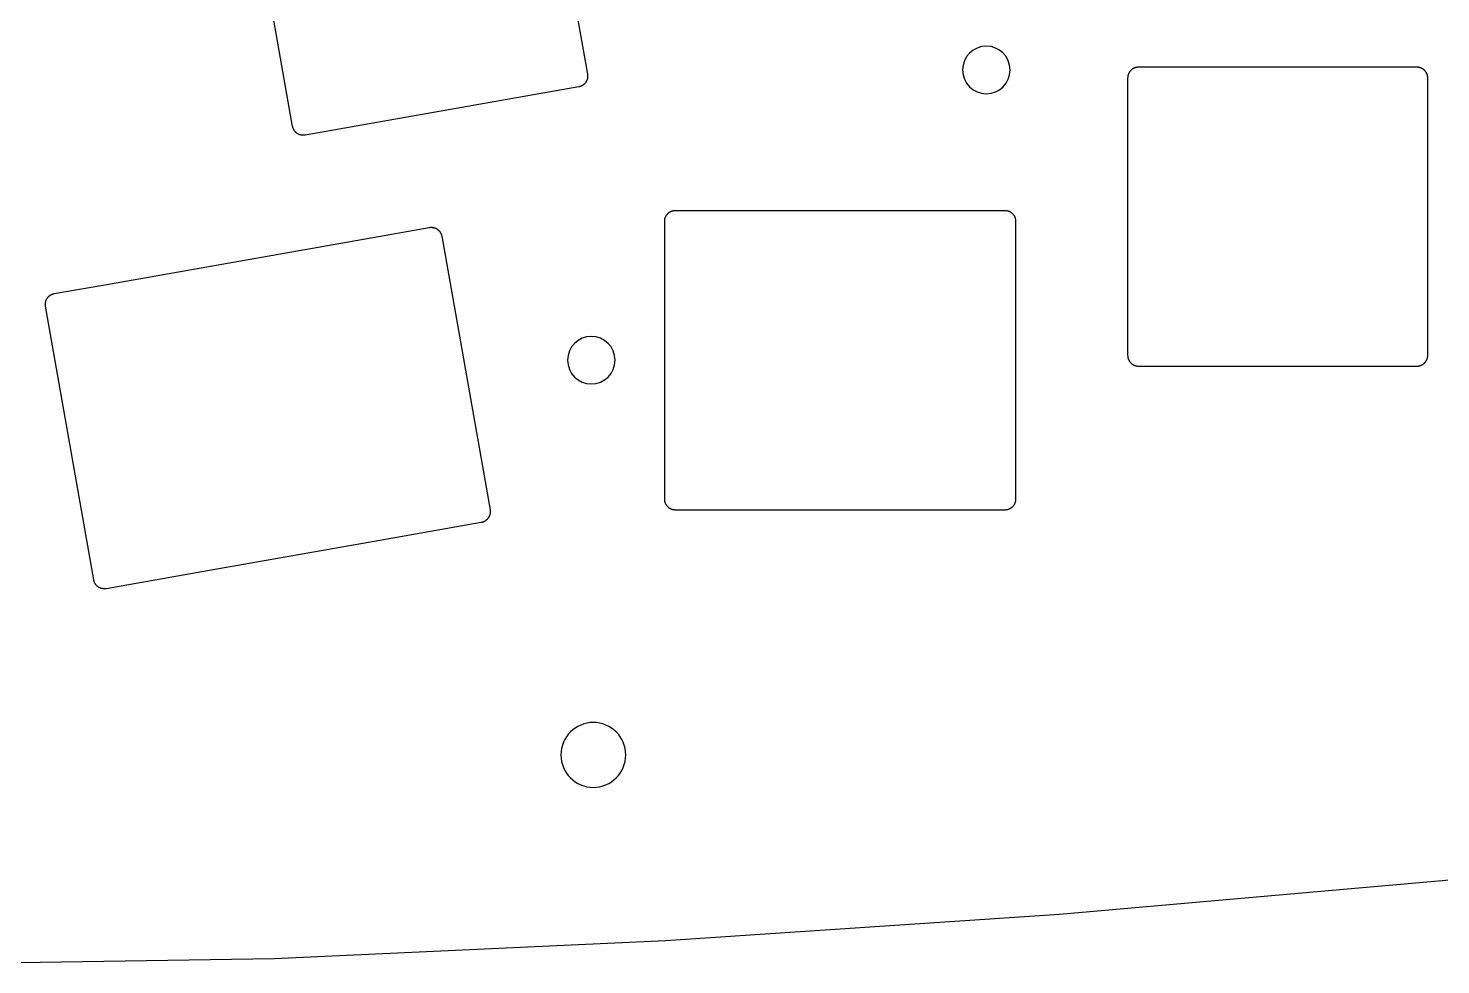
# Model space of a CAD drawing. Extents: x -763 to 762, y 34 to 355.
# Drawn here: x 311.3 to 376.6, y 186.5 to 229.8 of the extents above; entities that cross this region are included whole.
import ezdxf

# ---------------------------------------------------------------- set-up
doc = ezdxf.new("R2010")
doc.units = 0
doc.layers.add('2D_ACR_PLOT$CUT2', color=3, linetype='CONTINUOUS')

msp = doc.modelspace()

# ---------------------------------------------------------------- linework, layer by layer
at = {"layer": '2D_ACR_PLOT$CUT2'}
for p, q in [((334.89, 240.295), (337.121, 227.64)), ((323.481, 225.235), (321.25, 237.89)), ((337.1, 227.388), (337.094, 227.371)), ((337.106, 227.404), (337.1, 227.388)), ((337.111, 227.42), (337.106, 227.404)), ((337.115, 227.437), (337.111, 227.42)), ((337.119, 227.453), (337.115, 227.437)), ((337.122, 227.47), (337.119, 227.453)), ((337.121, 227.64), (337.124, 227.623)), ((337.124, 227.487), (337.122, 227.47)), ((337.124, 227.623), (337.126, 227.606)), ((337.126, 227.504), (337.124, 227.487)), ((337.126, 227.606), (337.127, 227.589)), ((337.128, 227.521), (337.126, 227.504)), ((337.127, 227.589), (337.128, 227.572)), ((337.128, 227.572), (337.129, 227.555)), ((337.129, 227.555), (337.128, 227.538)), ((337.128, 227.538), (337.128, 227.521)), ((362.123, 227.485), (362.124, 227.502)), ((362.123, 214.635), (362.123, 227.485)), ((362.124, 227.502), (362.125, 227.52)), ((362.125, 227.52), (362.126, 227.537)), ((362.126, 227.537), (362.128, 227.553)), ((362.128, 227.553), (362.131, 227.57)), ((362.131, 227.57), (362.134, 227.587)), ((362.134, 227.587), (362.138, 227.604)), ((362.138, 227.604), (362.142, 227.62)), ((362.142, 227.62), (362.147, 227.637)), ((362.147, 227.637), (362.152, 227.653)), ((362.152, 227.653), (362.158, 227.669)), ((362.158, 227.669), (362.165, 227.685)), ((362.165, 227.685), (362.172, 227.7)), ((362.172, 227.7), (362.18, 227.715)), ((362.18, 227.715), (362.188, 227.73)), ((362.188, 227.73), (362.196, 227.745)), ((362.196, 227.745), (362.205, 227.76)), ((362.205, 227.76), (362.215, 227.774)), ((362.215, 227.774), (362.225, 227.788)), ((362.225, 227.788), (362.236, 227.801)), ((362.236, 227.801), (362.247, 227.814)), ((362.247, 227.814), (362.258, 227.827)), ((362.258, 227.827), (362.27, 227.839)), ((362.27, 227.839), (362.282, 227.851)), ((362.282, 227.851), (362.295, 227.862)), ((362.295, 227.862), (362.308, 227.873)), ((362.308, 227.873), (362.321, 227.884)), ((362.321, 227.884), (362.335, 227.894)), ((362.335, 227.894), (362.349, 227.903)), ((362.349, 227.903), (362.364, 227.913)), ((362.364, 227.913), (362.378, 227.921)), ((362.378, 227.921), (362.393, 227.929)), ((362.393, 227.929), (362.409, 227.937)), ((362.409, 227.937), (362.424, 227.944)), ((362.424, 227.944), (362.44, 227.951)), ((362.44, 227.951), (362.456, 227.957)), ((362.456, 227.957), (362.472, 227.962)), ((362.472, 227.962), (362.489, 227.967)), ((362.489, 227.967), (362.505, 227.971)), ((362.505, 227.971), (362.522, 227.975)), ((362.522, 227.975), (362.539, 227.978)), ((362.539, 227.978), (362.555, 227.981)), ((362.555, 227.981), (362.572, 227.983)), ((362.572, 227.983), (362.589, 227.984)), ((362.589, 227.984), (362.606, 227.985)), ((362.606, 227.985), (362.623, 227.985)), ((362.623, 227.985), (375.473, 227.985)), ((375.473, 227.985), (375.491, 227.985)), ((375.491, 227.985), (375.508, 227.984)), ((375.508, 227.984), (375.525, 227.983)), ((375.525, 227.983), (375.542, 227.981)), ((375.542, 227.981), (375.558, 227.978)), ((375.558, 227.978), (375.575, 227.975)), ((375.575, 227.975), (375.592, 227.971)), ((375.592, 227.971), (375.608, 227.967)), ((375.608, 227.967), (375.625, 227.962)), ((375.625, 227.962), (375.641, 227.957)), ((375.641, 227.957), (375.657, 227.951)), ((375.657, 227.951), (375.673, 227.944)), ((375.673, 227.944), (375.688, 227.937)), ((375.688, 227.937), (375.703, 227.929)), ((375.703, 227.929), (375.719, 227.921)), ((375.719, 227.921), (375.733, 227.913)), ((375.733, 227.913), (375.748, 227.903)), ((375.748, 227.903), (375.762, 227.894)), ((375.762, 227.894), (375.776, 227.884)), ((375.776, 227.884), (375.789, 227.873)), ((375.789, 227.873), (375.802, 227.862)), ((375.802, 227.862), (375.815, 227.851)), ((375.815, 227.851), (375.827, 227.839)), ((375.827, 227.839), (375.839, 227.827)), ((375.839, 227.827), (375.85, 227.814)), ((375.85, 227.814), (375.861, 227.801)), ((375.861, 227.801), (375.872, 227.788)), ((375.872, 227.788), (375.882, 227.774)), ((375.882, 227.774), (375.892, 227.76)), ((375.892, 227.76), (375.901, 227.745)), ((375.901, 227.745), (375.909, 227.73)), ((375.909, 227.73), (375.917, 227.715)), ((375.917, 227.715), (375.925, 227.7)), ((375.925, 227.7), (375.932, 227.685)), ((375.932, 227.685), (375.939, 227.669)), ((375.939, 227.669), (375.945, 227.653)), ((375.945, 227.653), (375.95, 227.637)), ((375.95, 227.637), (375.955, 227.62)), ((375.955, 227.62), (375.959, 227.604)), ((375.959, 227.604), (375.963, 227.587)), ((375.963, 227.587), (375.966, 227.57)), ((375.966, 227.57), (375.969, 227.553)), ((375.969, 227.553), (375.971, 227.537)), ((375.971, 227.537), (375.972, 227.52)), ((375.972, 227.52), (375.973, 227.502)), ((375.973, 227.502), (375.973, 227.485)), ((375.973, 227.485), (375.973, 214.635)), ((336.715, 227.061), (324.061, 224.829)), ((336.732, 227.064), (336.715, 227.061)), ((336.749, 227.068), (336.732, 227.064)), ((336.765, 227.072), (336.749, 227.068)), ((336.782, 227.077), (336.765, 227.072)), ((336.798, 227.083), (336.782, 227.077)), ((336.814, 227.089), (336.798, 227.083)), ((336.83, 227.095), (336.814, 227.089)), ((336.845, 227.102), (336.83, 227.095)), ((336.86, 227.11), (336.845, 227.102)), ((336.875, 227.118), (336.86, 227.11)), ((336.89, 227.127), (336.875, 227.118)), ((336.904, 227.136), (336.89, 227.127)), ((336.919, 227.146), (336.904, 227.136)), ((336.932, 227.156), (336.919, 227.146)), ((336.946, 227.167), (336.932, 227.156)), ((336.959, 227.178), (336.946, 227.167)), ((336.971, 227.189), (336.959, 227.178)), ((336.984, 227.201), (336.971, 227.189)), ((336.995, 227.213), (336.984, 227.201)), ((337.007, 227.226), (336.995, 227.213)), ((337.018, 227.239), (337.007, 227.226)), ((337.028, 227.253), (337.018, 227.239)), ((337.038, 227.266), (337.028, 227.253)), ((337.048, 227.281), (337.038, 227.266)), ((337.057, 227.295), (337.048, 227.281)), ((337.065, 227.31), (337.057, 227.295)), ((337.073, 227.325), (337.065, 227.31)), ((337.081, 227.34), (337.073, 227.325)), ((337.088, 227.356), (337.081, 227.34)), ((337.094, 227.371), (337.088, 227.356)), ((323.485, 225.218), (323.481, 225.235)), ((323.489, 225.202), (323.485, 225.218)), ((323.493, 225.185), (323.489, 225.202)), ((323.498, 225.169), (323.493, 225.185)), ((323.503, 225.153), (323.498, 225.169)), ((323.509, 225.137), (323.503, 225.153)), ((323.516, 225.121), (323.509, 225.137)), ((323.523, 225.105), (323.516, 225.121)), ((323.531, 225.09), (323.523, 225.105)), ((323.539, 225.075), (323.531, 225.09)), ((323.548, 225.06), (323.539, 225.075)), ((323.557, 225.046), (323.548, 225.06)), ((323.566, 225.032), (323.557, 225.046)), ((323.577, 225.018), (323.566, 225.032)), ((323.587, 225.005), (323.577, 225.018)), ((323.598, 224.992), (323.587, 225.005)), ((323.61, 224.979), (323.598, 224.992)), ((323.622, 224.967), (323.61, 224.979)), ((323.634, 224.955), (323.622, 224.967)), ((323.647, 224.944), (323.634, 224.955)), ((323.66, 224.933), (323.647, 224.944)), ((323.673, 224.922), (323.66, 224.933)), ((323.687, 224.912), (323.673, 224.922)), ((323.701, 224.903), (323.687, 224.912)), ((323.716, 224.894), (323.701, 224.903)), ((323.73, 224.885), (323.716, 224.894)), ((323.746, 224.877), (323.73, 224.885)), ((323.761, 224.869), (323.746, 224.877)), ((323.776, 224.862), (323.761, 224.869)), ((323.792, 224.856), (323.776, 224.862)), ((323.808, 224.85), (323.792, 224.856)), ((323.824, 224.845), (323.808, 224.85)), ((323.841, 224.84), (323.824, 224.845)), ((323.857, 224.836), (323.841, 224.84)), ((323.874, 224.832), (323.857, 224.836)), ((323.891, 224.829), (323.874, 224.832)), ((323.908, 224.826), (323.891, 224.829)), ((323.925, 224.824), (323.908, 224.826)), ((323.942, 224.823), (323.925, 224.824)), ((323.959, 224.822), (323.942, 224.823)), ((323.976, 224.822), (323.959, 224.822)), ((323.993, 224.822), (323.976, 224.822)), ((324.01, 224.823), (323.993, 224.822)), ((324.027, 224.825), (324.01, 224.823)), ((324.044, 224.827), (324.027, 224.825)), ((324.061, 224.829), (324.044, 224.827)), ((340.692, 220.85), (340.693, 220.867)), ((340.692, 208), (340.692, 220.85)), ((340.693, 220.884), (340.695, 220.901)), ((340.693, 220.867), (340.693, 220.884)), ((340.695, 220.901), (340.697, 220.918)), ((340.697, 220.918), (340.699, 220.935)), ((340.699, 220.935), (340.703, 220.951)), ((340.703, 220.951), (340.706, 220.968)), ((340.706, 220.968), (340.711, 220.985)), ((340.711, 220.985), (340.716, 221.001)), ((340.716, 221.001), (340.721, 221.017)), ((340.721, 221.017), (340.727, 221.033)), ((340.727, 221.033), (340.734, 221.049)), ((340.734, 221.049), (340.741, 221.064)), ((340.741, 221.064), (340.748, 221.08)), ((340.748, 221.08), (340.756, 221.095)), ((340.756, 221.095), (340.765, 221.109)), ((340.765, 221.109), (340.774, 221.124)), ((340.774, 221.124), (340.784, 221.138)), ((340.784, 221.138), (340.794, 221.152)), ((340.794, 221.152), (340.804, 221.165)), ((340.804, 221.165), (340.815, 221.178)), ((340.815, 221.178), (340.827, 221.191)), ((340.827, 221.191), (340.839, 221.203)), ((340.839, 221.203), (340.851, 221.215)), ((340.851, 221.215), (340.864, 221.226)), ((340.864, 221.226), (340.877, 221.237)), ((340.877, 221.237), (340.89, 221.248)), ((340.89, 221.248), (340.904, 221.258)), ((340.904, 221.258), (340.918, 221.268)), ((340.918, 221.268), (340.932, 221.277)), ((340.932, 221.277), (340.947, 221.285)), ((340.947, 221.285), (340.962, 221.294)), ((340.962, 221.294), (340.977, 221.301)), ((340.977, 221.301), (340.993, 221.308)), ((340.993, 221.308), (341.009, 221.315)), ((341.009, 221.315), (341.025, 221.321)), ((341.025, 221.321), (341.041, 221.326)), ((341.041, 221.326), (341.057, 221.331)), ((341.057, 221.331), (341.074, 221.335)), ((341.074, 221.335), (341.09, 221.339)), ((341.09, 221.339), (341.107, 221.342)), ((341.107, 221.342), (341.124, 221.345)), ((341.124, 221.345), (341.141, 221.347)), ((341.141, 221.347), (341.158, 221.348)), ((341.158, 221.348), (341.175, 221.349)), ((341.175, 221.349), (341.192, 221.35)), ((341.192, 221.35), (343.573, 221.35)), ((343.573, 221.35), (354.044, 221.35)), ((354.044, 221.35), (356.423, 221.35)), ((356.423, 221.35), (356.441, 221.349)), ((356.441, 221.349), (356.458, 221.348)), ((356.458, 221.348), (356.475, 221.347)), ((356.475, 221.347), (356.492, 221.345)), ((356.492, 221.345), (356.508, 221.342)), ((356.508, 221.342), (356.525, 221.339)), ((356.525, 221.339), (356.542, 221.335)), ((356.542, 221.335), (356.558, 221.331)), ((356.558, 221.331), (356.575, 221.326)), ((356.575, 221.326), (356.591, 221.321)), ((356.591, 221.321), (356.607, 221.315)), ((356.607, 221.315), (356.623, 221.308)), ((356.623, 221.308), (356.638, 221.301)), ((356.638, 221.301), (356.653, 221.294)), ((356.653, 221.294), (356.669, 221.285)), ((356.669, 221.285), (356.683, 221.277)), ((356.683, 221.277), (356.698, 221.268)), ((356.698, 221.268), (356.712, 221.258)), ((356.712, 221.258), (356.726, 221.248)), ((356.726, 221.248), (356.739, 221.237)), ((356.739, 221.237), (356.752, 221.226)), ((356.752, 221.226), (356.765, 221.215)), ((356.765, 221.215), (356.777, 221.203)), ((356.777, 221.203), (356.789, 221.191)), ((356.789, 221.191), (356.8, 221.178)), ((356.8, 221.178), (356.811, 221.165)), ((356.811, 221.165), (356.822, 221.152)), ((356.822, 221.152), (356.832, 221.138)), ((356.832, 221.138), (356.842, 221.124)), ((356.842, 221.124), (356.851, 221.109)), ((356.851, 221.109), (356.859, 221.095)), ((356.859, 221.095), (356.867, 221.08)), ((356.867, 221.08), (356.875, 221.064)), ((356.875, 221.064), (356.882, 221.049)), ((356.882, 221.049), (356.889, 221.033)), ((356.889, 221.033), (356.895, 221.017)), ((356.895, 221.017), (356.9, 221.001)), ((356.9, 221.001), (356.905, 220.985)), ((356.905, 220.985), (356.909, 220.968)), ((356.909, 220.968), (356.913, 220.951)), ((356.913, 220.951), (356.916, 220.935)), ((356.916, 220.935), (356.919, 220.918)), ((356.919, 220.918), (356.921, 220.901)), ((356.921, 220.901), (356.922, 220.884)), ((356.922, 220.884), (356.923, 220.867)), ((356.923, 220.867), (356.923, 220.85)), ((356.923, 220.85), (356.923, 208)), ((327.457, 220.148), (329.802, 220.561)), ((329.802, 220.561), (329.818, 220.564)), ((329.818, 220.564), (329.835, 220.566)), ((329.835, 220.566), (329.852, 220.568)), ((329.852, 220.568), (329.869, 220.569)), ((329.869, 220.569), (329.886, 220.569)), ((329.886, 220.569), (329.904, 220.569)), ((329.904, 220.569), (329.921, 220.568)), ((329.921, 220.568), (329.938, 220.567)), ((329.938, 220.567), (329.955, 220.565)), ((329.955, 220.565), (329.971, 220.562)), ((329.971, 220.562), (329.988, 220.559)), ((329.988, 220.559), (330.005, 220.555)), ((330.005, 220.555), (330.021, 220.551)), ((330.021, 220.551), (330.038, 220.546)), ((330.038, 220.546), (330.054, 220.541)), ((330.054, 220.541), (330.07, 220.535)), ((330.07, 220.535), (330.086, 220.528)), ((330.086, 220.528), (330.101, 220.521)), ((330.101, 220.521), (330.117, 220.514)), ((330.117, 220.514), (330.132, 220.506)), ((330.132, 220.506), (330.147, 220.497)), ((330.147, 220.497), (330.161, 220.488)), ((330.161, 220.488), (330.175, 220.479)), ((330.175, 220.479), (330.189, 220.469)), ((330.189, 220.469), (330.202, 220.458)), ((330.202, 220.458), (330.216, 220.447)), ((330.216, 220.447), (330.228, 220.436)), ((330.228, 220.436), (330.241, 220.424)), ((330.241, 220.424), (330.252, 220.412)), ((330.252, 220.412), (330.264, 220.399)), ((330.264, 220.399), (330.275, 220.386)), ((330.275, 220.386), (330.286, 220.373)), ((330.286, 220.373), (330.296, 220.359)), ((330.296, 220.359), (330.305, 220.345)), ((330.305, 220.345), (330.315, 220.33)), ((330.315, 220.33), (330.323, 220.316)), ((330.323, 220.316), (330.331, 220.301)), ((330.331, 220.301), (330.339, 220.285)), ((330.339, 220.285), (330.346, 220.27)), ((330.346, 220.27), (330.353, 220.254)), ((330.353, 220.254), (330.359, 220.238)), ((330.359, 220.238), (330.364, 220.222)), ((330.364, 220.222), (330.369, 220.206)), ((330.369, 220.206), (330.374, 220.189)), ((330.374, 220.189), (330.378, 220.173)), ((317.147, 218.33), (327.457, 220.148)), ((330.378, 220.173), (330.381, 220.156)), ((330.381, 220.156), (332.612, 207.501)), ((314.801, 217.916), (317.147, 218.33)), ((312.457, 217.503), (314.801, 217.916)), ((312.043, 217.009), (312.044, 217.026)), ((312.044, 216.992), (312.043, 217.009)), ((312.044, 217.043), (312.046, 217.06)), ((312.044, 217.026), (312.044, 217.043)), ((312.045, 216.975), (312.044, 216.992)), ((312.046, 216.958), (312.045, 216.975)), ((312.046, 217.06), (312.048, 217.077)), ((312.048, 216.941), (312.046, 216.958)), ((312.048, 217.077), (312.05, 217.094)), ((312.051, 216.924), (312.048, 216.941)), ((312.05, 217.094), (312.054, 217.111)), ((314.282, 204.269), (312.051, 216.924)), ((312.054, 217.111), (312.057, 217.127)), ((312.057, 217.127), (312.061, 217.144)), ((312.061, 217.144), (312.066, 217.16)), ((312.066, 217.16), (312.072, 217.176)), ((312.072, 217.176), (312.078, 217.192)), ((312.078, 217.192), (312.084, 217.208)), ((312.084, 217.208), (312.091, 217.224)), ((312.091, 217.224), (312.099, 217.239)), ((312.099, 217.239), (312.107, 217.254)), ((312.107, 217.254), (312.115, 217.269)), ((312.115, 217.269), (312.124, 217.283)), ((312.124, 217.283), (312.134, 217.297)), ((312.134, 217.297), (312.144, 217.311)), ((312.144, 217.311), (312.154, 217.325)), ((312.154, 217.325), (312.165, 217.338)), ((312.165, 217.338), (312.177, 217.351)), ((312.177, 217.351), (312.189, 217.363)), ((312.189, 217.363), (312.201, 217.375)), ((312.201, 217.375), (312.213, 217.386)), ((312.213, 217.386), (312.226, 217.397)), ((312.226, 217.397), (312.24, 217.408)), ((312.24, 217.408), (312.254, 217.418)), ((312.254, 217.418), (312.268, 217.428)), ((312.268, 217.428), (312.282, 217.437)), ((312.282, 217.437), (312.297, 217.446)), ((312.297, 217.446), (312.312, 217.454)), ((312.312, 217.454), (312.327, 217.461)), ((312.327, 217.461), (312.343, 217.468)), ((312.343, 217.468), (312.358, 217.475)), ((312.358, 217.475), (312.374, 217.481)), ((312.374, 217.481), (312.39, 217.487)), ((312.39, 217.487), (312.407, 217.492)), ((312.407, 217.492), (312.423, 217.496)), ((312.423, 217.496), (312.44, 217.5)), ((312.44, 217.5), (312.457, 217.503)), ((362.124, 214.618), (362.123, 214.635)), ((362.125, 214.601), (362.124, 214.618)), ((362.126, 214.584), (362.125, 214.601)), ((362.128, 214.567), (362.126, 214.584)), ((362.131, 214.55), (362.128, 214.567)), ((362.134, 214.534), (362.131, 214.55)), ((362.138, 214.517), (362.134, 214.534)), ((362.142, 214.5), (362.138, 214.517)), ((362.147, 214.484), (362.142, 214.5)), ((362.152, 214.468), (362.147, 214.484)), ((362.158, 214.452), (362.152, 214.468)), ((362.165, 214.436), (362.158, 214.452)), ((362.172, 214.421), (362.165, 214.436)), ((362.18, 214.405), (362.172, 214.421)), ((362.188, 214.39), (362.18, 214.405)), ((362.196, 214.376), (362.188, 214.39)), ((362.205, 214.361), (362.196, 214.376)), ((362.215, 214.347), (362.205, 214.361)), ((362.225, 214.333), (362.215, 214.347)), ((362.236, 214.32), (362.225, 214.333)), ((362.247, 214.307), (362.236, 214.32)), ((362.258, 214.294), (362.247, 214.307)), ((375.85, 214.307), (375.839, 214.294)), ((375.861, 214.32), (375.85, 214.307)), ((375.872, 214.333), (375.861, 214.32)), ((375.882, 214.347), (375.872, 214.333)), ((375.892, 214.361), (375.882, 214.347)), ((375.901, 214.376), (375.892, 214.361)), ((375.909, 214.39), (375.901, 214.376)), ((375.917, 214.405), (375.909, 214.39)), ((375.925, 214.421), (375.917, 214.405)), ((375.932, 214.436), (375.925, 214.421)), ((375.939, 214.452), (375.932, 214.436)), ((375.945, 214.468), (375.939, 214.452)), ((375.95, 214.484), (375.945, 214.468)), ((375.955, 214.5), (375.95, 214.484)), ((375.959, 214.517), (375.955, 214.5)), ((375.963, 214.534), (375.959, 214.517)), ((375.966, 214.55), (375.963, 214.534)), ((375.969, 214.567), (375.966, 214.55)), ((375.971, 214.584), (375.969, 214.567)), ((375.972, 214.601), (375.971, 214.584)), ((375.973, 214.618), (375.972, 214.601)), ((375.973, 214.635), (375.973, 214.618)), ((362.27, 214.282), (362.258, 214.294)), ((362.282, 214.27), (362.27, 214.282)), ((362.295, 214.259), (362.282, 214.27)), ((362.308, 214.248), (362.295, 214.259)), ((362.321, 214.237), (362.308, 214.248)), ((362.335, 214.227), (362.321, 214.237)), ((362.349, 214.217), (362.335, 214.227)), ((362.364, 214.208), (362.349, 214.217)), ((362.378, 214.2), (362.364, 214.208)), ((362.393, 214.191), (362.378, 214.2)), ((362.409, 214.184), (362.393, 214.191)), ((362.424, 214.177), (362.409, 214.184)), ((362.44, 214.17), (362.424, 214.177)), ((362.456, 214.164), (362.44, 214.17)), ((362.472, 214.159), (362.456, 214.164)), ((362.489, 214.154), (362.472, 214.159)), ((362.505, 214.15), (362.489, 214.154)), ((362.522, 214.146), (362.505, 214.15)), ((362.539, 214.143), (362.522, 214.146)), ((362.555, 214.14), (362.539, 214.143)), ((362.572, 214.138), (362.555, 214.14)), ((362.589, 214.137), (362.572, 214.138)), ((362.606, 214.136), (362.589, 214.137)), ((362.623, 214.135), (362.606, 214.136)), ((375.473, 214.135), (362.623, 214.135)), ((375.491, 214.136), (375.473, 214.135)), ((375.508, 214.137), (375.491, 214.136)), ((375.525, 214.138), (375.508, 214.137)), ((375.542, 214.14), (375.525, 214.138)), ((375.558, 214.143), (375.542, 214.14)), ((375.575, 214.146), (375.558, 214.143)), ((375.592, 214.15), (375.575, 214.146)), ((375.608, 214.154), (375.592, 214.15)), ((375.625, 214.159), (375.608, 214.154)), ((375.641, 214.164), (375.625, 214.159)), ((375.657, 214.17), (375.641, 214.164)), ((375.673, 214.177), (375.657, 214.17)), ((375.688, 214.184), (375.673, 214.177)), ((375.703, 214.191), (375.688, 214.184)), ((375.719, 214.2), (375.703, 214.191)), ((375.733, 214.208), (375.719, 214.2)), ((375.748, 214.217), (375.733, 214.208)), ((375.762, 214.227), (375.748, 214.217)), ((375.776, 214.237), (375.762, 214.227)), ((375.789, 214.248), (375.776, 214.237)), ((375.802, 214.259), (375.789, 214.248)), ((375.815, 214.27), (375.802, 214.259)), ((375.827, 214.282), (375.815, 214.27)), ((375.839, 214.294), (375.827, 214.282)), ((340.693, 207.983), (340.692, 208)), ((340.693, 207.966), (340.693, 207.983)), ((340.695, 207.949), (340.693, 207.966)), ((340.697, 207.932), (340.695, 207.949)), ((340.699, 207.915), (340.697, 207.932)), ((340.703, 207.898), (340.699, 207.915)), ((340.706, 207.881), (340.703, 207.898)), ((340.711, 207.865), (340.706, 207.881)), ((340.716, 207.848), (340.711, 207.865)), ((340.721, 207.832), (340.716, 207.848)), ((340.727, 207.816), (340.721, 207.832)), ((340.734, 207.8), (340.727, 207.816)), ((340.741, 207.785), (340.734, 207.8)), ((340.748, 207.77), (340.741, 207.785)), ((356.875, 207.785), (356.867, 207.77)), ((356.882, 207.8), (356.875, 207.785)), ((356.889, 207.816), (356.882, 207.8)), ((356.895, 207.832), (356.889, 207.816)), ((356.9, 207.848), (356.895, 207.832)), ((356.905, 207.865), (356.9, 207.848)), ((356.909, 207.881), (356.905, 207.865)), ((356.913, 207.898), (356.909, 207.881)), ((356.916, 207.915), (356.913, 207.898)), ((356.919, 207.932), (356.916, 207.915)), ((356.921, 207.949), (356.919, 207.932)), ((356.922, 207.966), (356.921, 207.949)), ((356.923, 207.983), (356.922, 207.966)), ((356.923, 208), (356.923, 207.983)), ((332.529, 207.127), (332.519, 207.114)), ((332.539, 207.142), (332.529, 207.127)), ((332.548, 207.156), (332.539, 207.142)), ((332.557, 207.171), (332.548, 207.156)), ((332.565, 207.186), (332.557, 207.171)), ((332.572, 207.201), (332.565, 207.186)), ((332.579, 207.217), (332.572, 207.201)), ((332.586, 207.233), (332.579, 207.217)), ((332.592, 207.249), (332.586, 207.233)), ((332.597, 207.265), (332.592, 207.249)), ((332.602, 207.281), (332.597, 207.265)), ((332.606, 207.298), (332.602, 207.281)), ((332.61, 207.314), (332.606, 207.298)), ((332.613, 207.331), (332.61, 207.314)), ((332.612, 207.501), (332.615, 207.484)), ((332.615, 207.348), (332.613, 207.331)), ((332.615, 207.484), (332.617, 207.467)), ((332.617, 207.365), (332.615, 207.348)), ((332.617, 207.467), (332.618, 207.45)), ((332.619, 207.382), (332.617, 207.365)), ((332.618, 207.45), (332.619, 207.433)), ((332.619, 207.433), (332.62, 207.416)), ((332.62, 207.399), (332.619, 207.382)), ((332.62, 207.416), (332.62, 207.399)), ((340.756, 207.755), (340.748, 207.77)), ((340.765, 207.74), (340.756, 207.755)), ((340.774, 207.725), (340.765, 207.74)), ((340.784, 207.711), (340.774, 207.725)), ((340.794, 207.698), (340.784, 207.711)), ((340.804, 207.684), (340.794, 207.698)), ((340.815, 207.671), (340.804, 207.684)), ((340.827, 207.658), (340.815, 207.671)), ((340.839, 207.646), (340.827, 207.658)), ((340.851, 207.634), (340.839, 207.646)), ((340.864, 207.623), (340.851, 207.634)), ((340.877, 207.612), (340.864, 207.623)), ((340.89, 207.601), (340.877, 207.612)), ((340.904, 207.591), (340.89, 207.601)), ((340.918, 207.582), (340.904, 207.591)), ((340.932, 207.572), (340.918, 207.582)), ((340.947, 207.564), (340.932, 207.572)), ((340.962, 207.556), (340.947, 207.564)), ((340.977, 207.548), (340.962, 207.556)), ((340.993, 207.541), (340.977, 207.548)), ((341.009, 207.535), (340.993, 207.541)), ((341.025, 207.529), (341.009, 207.535)), ((341.041, 207.523), (341.025, 207.529)), ((341.057, 207.518), (341.041, 207.523)), ((341.074, 207.514), (341.057, 207.518)), ((341.09, 207.51), (341.074, 207.514)), ((341.107, 207.507), (341.09, 207.51)), ((341.124, 207.504), (341.107, 207.507)), ((341.141, 207.502), (341.124, 207.504)), ((341.158, 207.501), (341.141, 207.502)), ((341.175, 207.5), (341.158, 207.501)), ((341.192, 207.5), (341.175, 207.5)), ((343.572, 207.5), (341.192, 207.5)), ((343.573, 207.5), (343.572, 207.5)), ((356.423, 207.5), (343.573, 207.5)), ((356.441, 207.5), (356.423, 207.5)), ((356.458, 207.501), (356.441, 207.5)), ((356.475, 207.502), (356.458, 207.501)), ((356.492, 207.504), (356.475, 207.502)), ((356.508, 207.507), (356.492, 207.504)), ((356.525, 207.51), (356.508, 207.507)), ((356.542, 207.514), (356.525, 207.51)), ((356.558, 207.518), (356.542, 207.514)), ((356.575, 207.523), (356.558, 207.518)), ((356.591, 207.529), (356.575, 207.523)), ((356.607, 207.535), (356.591, 207.529)), ((356.623, 207.541), (356.607, 207.535)), ((356.638, 207.548), (356.623, 207.541)), ((356.653, 207.556), (356.638, 207.548)), ((356.669, 207.564), (356.653, 207.556)), ((356.683, 207.572), (356.669, 207.564)), ((356.698, 207.582), (356.683, 207.572)), ((356.712, 207.591), (356.698, 207.582)), ((356.726, 207.601), (356.712, 207.591)), ((356.739, 207.612), (356.726, 207.601)), ((356.752, 207.623), (356.739, 207.612)), ((356.765, 207.634), (356.752, 207.623)), ((356.777, 207.646), (356.765, 207.634)), ((356.789, 207.658), (356.777, 207.646)), ((356.8, 207.671), (356.789, 207.658)), ((356.811, 207.684), (356.8, 207.671)), ((356.822, 207.698), (356.811, 207.684)), ((356.832, 207.711), (356.822, 207.698)), ((356.842, 207.725), (356.832, 207.711)), ((356.851, 207.74), (356.842, 207.725)), ((356.859, 207.755), (356.851, 207.74)), ((356.867, 207.77), (356.859, 207.755)), ((329.862, 206.508), (327.516, 206.095)), ((332.207, 206.922), (329.862, 206.508)), ((332.223, 206.925), (332.207, 206.922)), ((332.24, 206.929), (332.223, 206.925)), ((332.256, 206.933), (332.24, 206.929)), ((332.273, 206.938), (332.256, 206.933)), ((332.289, 206.944), (332.273, 206.938)), ((332.305, 206.95), (332.289, 206.944)), ((332.321, 206.956), (332.305, 206.95)), ((332.336, 206.964), (332.321, 206.956)), ((332.351, 206.971), (332.336, 206.964)), ((332.366, 206.979), (332.351, 206.971)), ((332.381, 206.988), (332.366, 206.979)), ((332.396, 206.997), (332.381, 206.988)), ((332.41, 207.007), (332.396, 206.997)), ((332.423, 207.017), (332.41, 207.007)), ((332.437, 207.028), (332.423, 207.017)), ((332.45, 207.039), (332.437, 207.028)), ((332.462, 207.05), (332.45, 207.039)), ((332.475, 207.062), (332.462, 207.05)), ((332.486, 207.074), (332.475, 207.062)), ((332.498, 207.087), (332.486, 207.074)), ((332.509, 207.1), (332.498, 207.087)), ((332.519, 207.114), (332.509, 207.1)), ((327.516, 206.095), (319.551, 204.69)), ((319.551, 204.69), (317.207, 204.277)), ((314.284, 204.258), (314.282, 204.269)), ((314.287, 204.247), (314.284, 204.258)), ((314.289, 204.236), (314.287, 204.247)), ((314.292, 204.225), (314.289, 204.236)), ((314.295, 204.214), (314.292, 204.225)), ((314.299, 204.203), (314.295, 204.214)), ((314.302, 204.192), (314.299, 204.203)), ((314.306, 204.181), (314.302, 204.192)), ((314.311, 204.17), (314.306, 204.181)), ((314.315, 204.159), (314.311, 204.17)), ((314.32, 204.148), (314.315, 204.159)), ((314.325, 204.137), (314.32, 204.148)), ((314.331, 204.126), (314.325, 204.137)), ((314.337, 204.115), (314.331, 204.126)), ((314.343, 204.105), (314.337, 204.115)), ((314.349, 204.094), (314.343, 204.105)), ((314.356, 204.083), (314.349, 204.094)), ((314.363, 204.073), (314.356, 204.083)), ((314.37, 204.063), (314.363, 204.073)), ((314.377, 204.053), (314.37, 204.063)), ((314.385, 204.043), (314.377, 204.053)), ((314.393, 204.033), (314.385, 204.043)), ((314.402, 204.023), (314.393, 204.033)), ((314.41, 204.014), (314.402, 204.023)), ((314.419, 204.005), (314.41, 204.014)), ((314.428, 203.995), (314.419, 204.005)), ((314.438, 203.987), (314.428, 203.995)), ((314.447, 203.978), (314.438, 203.987)), ((314.457, 203.97), (314.447, 203.978)), ((314.467, 203.962), (314.457, 203.97)), ((314.478, 203.954), (314.467, 203.962)), ((314.488, 203.946), (314.478, 203.954)), ((314.499, 203.939), (314.488, 203.946)), ((314.51, 203.932), (314.499, 203.939)), ((314.521, 203.925), (314.51, 203.932)), ((314.532, 203.919), (314.521, 203.925)), ((314.543, 203.913), (314.532, 203.919)), ((314.555, 203.907), (314.543, 203.913)), ((314.566, 203.901), (314.555, 203.907)), ((314.578, 203.896), (314.566, 203.901)), ((314.59, 203.891), (314.578, 203.896)), ((314.602, 203.887), (314.59, 203.891)), ((314.614, 203.883), (314.602, 203.887)), ((314.626, 203.879), (314.614, 203.883)), ((314.638, 203.875), (314.626, 203.879)), ((314.65, 203.872), (314.638, 203.875)), ((314.662, 203.869), (314.65, 203.872)), ((314.674, 203.866), (314.662, 203.869)), ((314.686, 203.864), (314.674, 203.866)), ((314.699, 203.862), (314.686, 203.864)), ((314.711, 203.86), (314.699, 203.862)), ((314.723, 203.859), (314.711, 203.86)), ((314.735, 203.857), (314.723, 203.859)), ((314.747, 203.857), (314.735, 203.857)), ((314.759, 203.856), (314.747, 203.857)), ((314.771, 203.856), (314.759, 203.856)), ((314.782, 203.856), (314.771, 203.856)), ((314.794, 203.856), (314.782, 203.856)), ((314.806, 203.857), (314.794, 203.856)), ((314.817, 203.858), (314.806, 203.857)), ((314.828, 203.859), (314.817, 203.858)), ((314.84, 203.86), (314.828, 203.859)), ((314.851, 203.862), (314.84, 203.86)), ((317.207, 204.277), (314.851, 203.862)), ((358.956, 188.819), (377.708, 190.464)), ((340.733, 187.597), (358.956, 188.819)), ((322.628, 186.773), (340.733, 187.597)), ((304.262, 186.479), (322.628, 186.773))]:
    msp.add_line(p, q, dxfattribs=at)
at = {"layer": '2D_ACR_PLOT$CUT2', "extrusion": (0, 0, -1)}
for centre, radius in [((-355.57, 227.842), 1.1), ((-337.298, 214.425), 1.1), ((-337.391, 196.178), 1.5)]:
    msp.add_circle(centre, radius, dxfattribs=at)
msp.add_arc((-319.465, 205.183), 0.5, 260.06054, 260.09109, dxfattribs=at)

doc.saveas('drawing.dxf')
